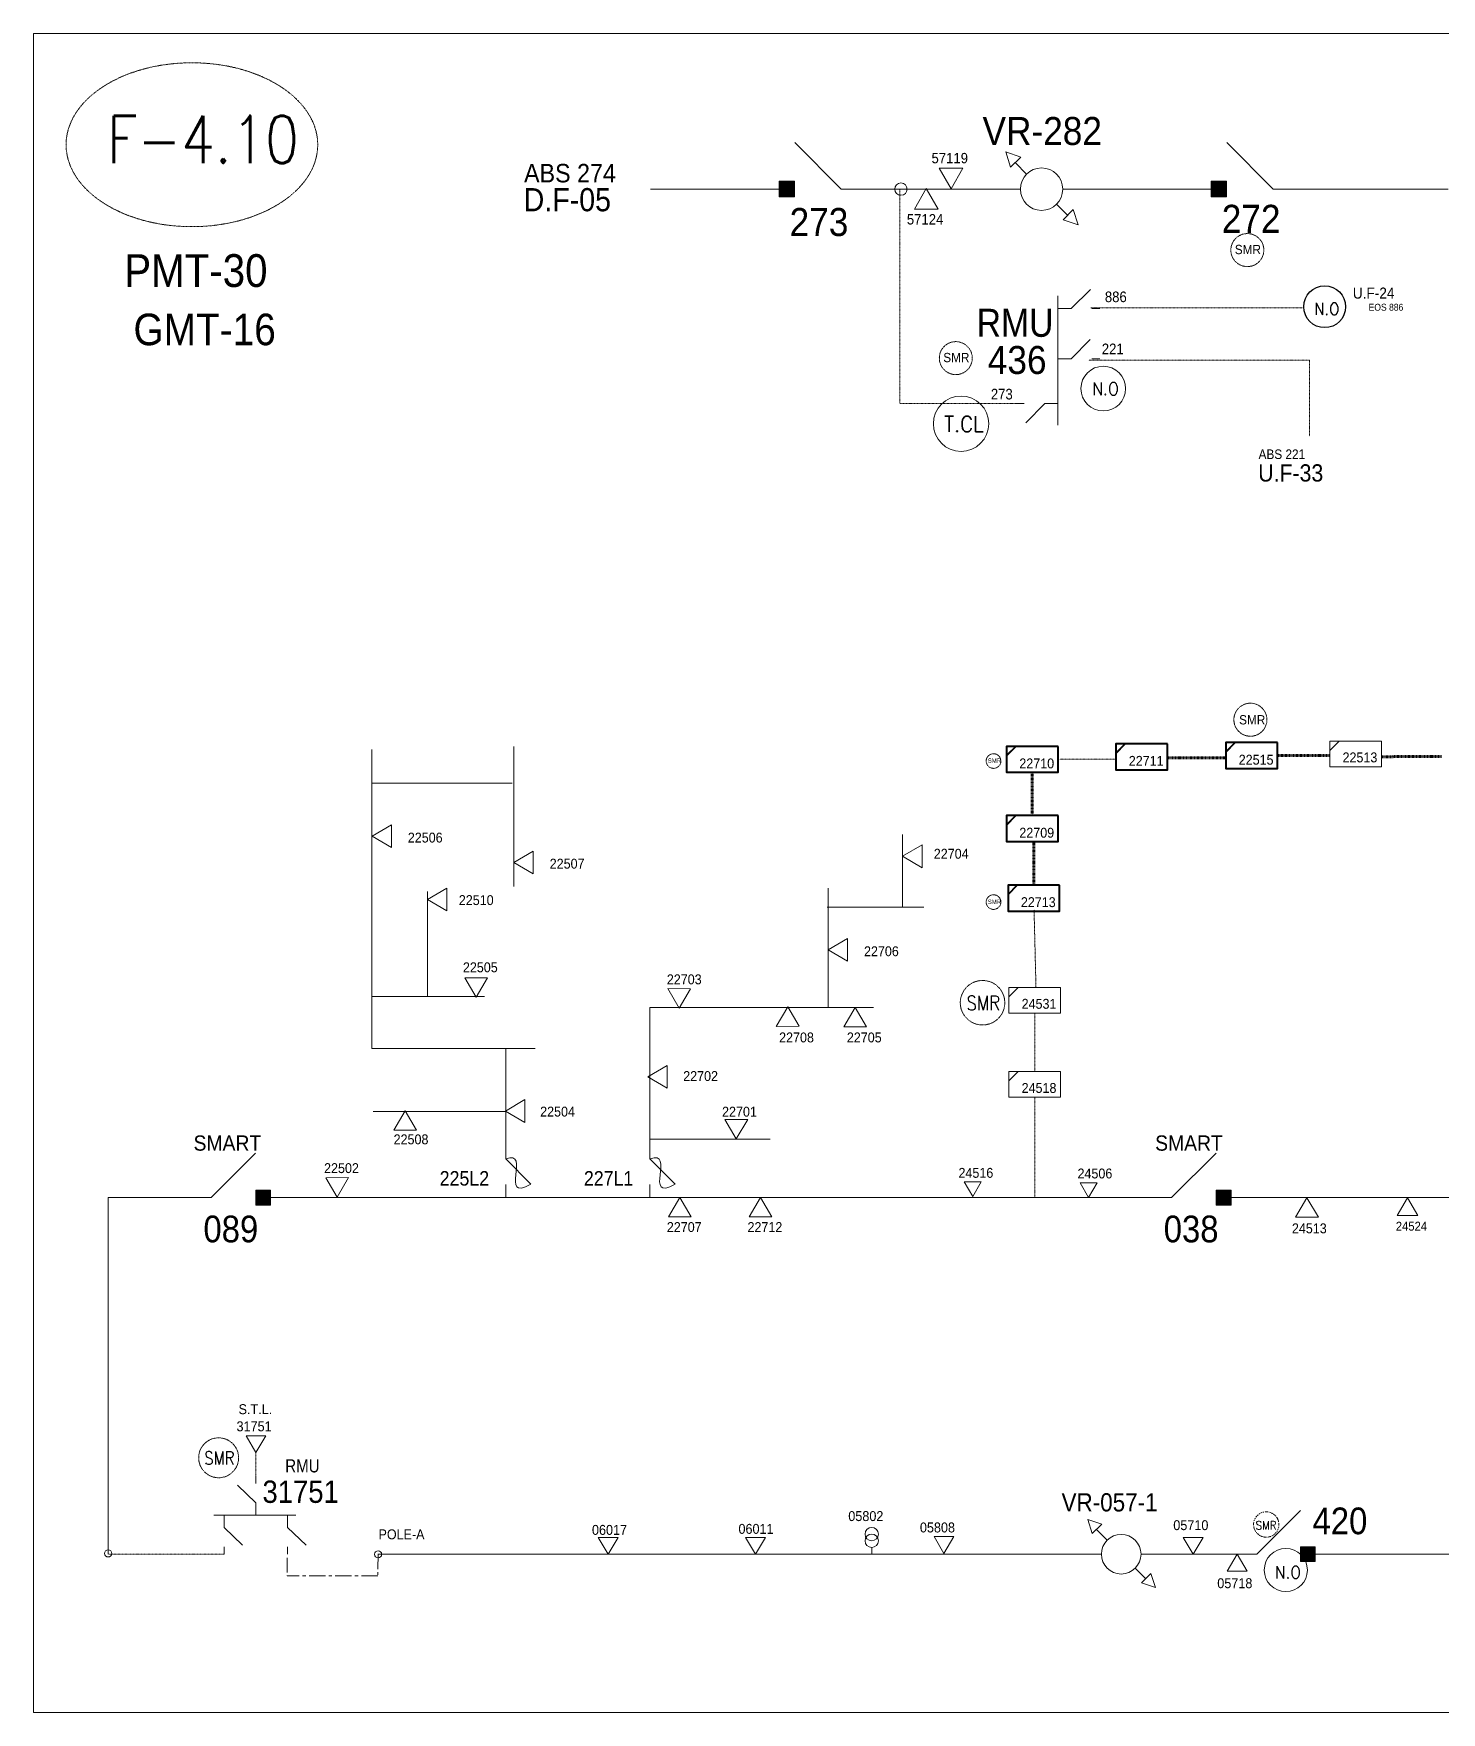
# Model space of a CAD drawing. Header units: metres. Extents: x 65984 to 144644, y -19036 to 23726.
# Drawn here: x 108281 to 109382, y 1726 to 3039 of the extents above; entities that cross this region are included whole.
import ezdxf
from ezdxf.enums import TextEntityAlignment as Align

# ---------------------------------------------------------------- set-up
doc = ezdxf.new("R2010")
doc.units = ezdxf.units.M
doc.header["$MEASUREMENT"] = 0
for name, pattern in [('( Center )', [2, 1.25, -0.25, 0.25, -0.25]), ('DGN Style 3', [0.013877, 0, -0.013877]), ('DGN Style 4', [1.6, 0.8, -0.4, 0, -0.4])]:
    doc.linetypes.add(name, pattern=pattern)
doc.layers.get('0').update_dxf_attribs({"color": 95, "lineweight": 40})
for name, color, linetype, lineweight in [('ABS', 7, 'Continuous', 40), ('ABS NUMBER', 112, 'Continuous', 30), ('d_eos', 111, 'Continuous', 40), ('d_eos no', 121, 'Continuous', 40), ('d_fco', 5, 'Continuous', 40), ('d_fco text', 95, 'Continuous', 40), ('d_oh branch', 94, 'Continuous', 40), ('d_switch', 95, 'Continuous', 40), ('d_tf', 1, 'Continuous', 40), ('d_tf no', 6, 'Continuous', 40), ('d_tf_200', 1, 'Continuous', 40), ('d_ug cable', 95, 'Continuous', 40), ('d_ug main line', 95, 'Continuous', 40), ('d_unit sub', 7, 'Continuous', 40), ('fedr no', 95, 'Continuous', 40), ('Level 37', 7, 'Continuous', 0), ('O H MAIN FEEDER', 4, 'Continuous', 100), ('REGULATOR', 5, 'Continuous', 40), ('SW N O', 114, 'Continuous', 30)]:
    doc.layers.add(name, color=color, linetype=linetype, lineweight=lineweight)
doc.styles.add('NASKHF', font='naskhf.shx', dxfattribs={"height": 8})
doc.styles.add('Style-Arial', font='arial.ttf')
doc.styles.add('Style-ENGINEERING', font='ENGINEERING.shx')
doc.styles.add('Style-msdefault', font='msdefault.shx')
doc.styles.add('Style-simplex', font='simplex.shx')
doc.styles.add('Style-STANDARD', font='STANDARD.shx')

# ---------------------------------------------------------------- blocks, each defined once
blk = doc.blocks.new('ABS2_1_1')
at = {"color": 0, "linetype": 'ByBlock', "lineweight": -2, "ltscale": 500}
for q in [(-29900, 43500), (0, 0)]:
    blk.add_line((0, 13600), q, dxfattribs=at)
at = {"color": 0, "linetype": 'ByBlock', "lineweight": -2, "ltscale": 500, "flags": 128}
for points in [[(5000, 43600), (-5000, 43600), (-5000, 53600), (5000, 53600)], [(3791, 49653), (3791, 49653), (3791, 49653)]]:
    blk.add_lwpolyline(points, close=True, dxfattribs=at)
at = {"color": 0, "linetype": 'ByBlock', "lineweight": -2, "ltscale": 500}
for points in [[(5000, 43600), (-5000, 43600), (5000, 53600), (-5000, 53600)], [(3791, 49653), (3791, 49653), (3791, 49653)]]:
    blk.add_solid(points, dxfattribs=at)
blk = doc.blocks.new('*U3025')
at = {"layer": 'REGULATOR', "color": 5, "linetype": 'Continuous', "lineweight": 13}
for p, q in [((24, 25.1), (13.4, 14.5)), ((-14.9, -13.7), (-25.5, -24.4))]:
    blk.add_line(p, q, dxfattribs=at)
at = {"layer": 'REGULATOR', "color": 5, "linetype": 'Continuous', "lineweight": 13, "flags": 128}
for points in [[(29.5, 20), (34.4, 34.3), (20.1, 29.6)], [(-29.6, -20), (-34.4, -34.3), (-20.1, -29.5)]]:
    blk.add_lwpolyline(points, close=True, dxfattribs=at)
at = {"layer": 'REGULATOR', "color": 5, "linetype": 'Continuous', "lineweight": 13}
blk.add_circle((-0.8, 0.4), 20, dxfattribs=at)
blk = doc.blocks.new('*U1012')
at = {"layer": 'd_fco', "color": 7, "linetype": 'Continuous', "lineweight": 13}
blk.add_line((-4.6, 4.21), (-10.13, 4.21), dxfattribs=at)
at = {"layer": 'd_fco', "color": 7, "linetype": 'Continuous', "lineweight": 13, "flags": 128}
blk.add_lwpolyline([(13.02, 4.21), (7.07, 4.21), (-4.4, -7.26)], dxfattribs=at)
at = {"layer": 'd_fco', "color": 7, "linetype": 'Continuous', "lineweight": 13}
blk.add_open_spline([(-4.4, -7.26), (-13, 7.69), (11.58, -7.67), (7.07, 4.21)], degree=3, dxfattribs=at)
blk = doc.blocks.new('TF_8')
at = {"color": 0, "linetype": 'ByBlock', "lineweight": -2}
blk.add_line((6.3, 4.95), (9.9, 1.35), dxfattribs=at)
blk.add_3dface([(-10.1, 4.95), (9.9, 4.95), (9.9, -5.05), (-10.1, -5.05)], dxfattribs=at)
blk = doc.blocks.new('*U3546')
at = {"layer": 'd_unit sub', "color": 5, "linetype": 'Continuous', "lineweight": 13, "extrusion": (0, 0, -1), "flags": 128}
blk.add_lwpolyline([(-20, 10), (-20, 2.7), (-12.8, 10)], close=True, dxfattribs=at)
at = {"layer": 'd_unit sub', "color": 5, "linetype": 'Continuous', "lineweight": 13, "extrusion": (0, 0, -1), "xscale": 2, "yscale": -2, "zscale": 0.88457116945601, "rotation": 180}
blk.add_blockref('TF_8', (-0.2, 0.1), dxfattribs=at)
blk = doc.blocks.new('TRA1_1484')
at = {"layer": 'd_tf', "color": 5, "linetype": 'Continuous', "lineweight": 13, "ltscale": 0.000892309, "extrusion": (0, 0, -1), "flags": 128}
blk.add_lwpolyline([(-10, -17), (0, 0), (10, -17)], close=True, dxfattribs=at)
blk = doc.blocks.new('TRA1_1483')
at = {"layer": 'd_tf', "color": 5, "linetype": 'Continuous', "lineweight": 13, "ltscale": 0.000892309, "xscale": 1.000046566088347, "yscale": 1.000046566088347, "zscale": 1.000046566088347, "rotation": 180.0000042736749}
blk.add_blockref('TRA1_1484', (0, 0), dxfattribs=at)
blk = doc.blocks.new('TRA1_1486')
at = {"layer": 'd_tf', "color": 5, "linetype": 'Continuous', "lineweight": 13, "ltscale": 0.000892309, "extrusion": (0, 0, -1), "flags": 128}
blk.add_lwpolyline([(-10, -17), (0, 0), (10, -17)], close=True, dxfattribs=at)
blk = doc.blocks.new('TRA1_1485')
at = {"layer": 'd_tf', "color": 5, "linetype": 'Continuous', "lineweight": 13, "ltscale": 0.000892309, "xscale": 1.000046566088347, "yscale": 1.000046566088347, "zscale": 1.000046566088347, "rotation": 180.0000042736749}
blk.add_blockref('TRA1_1486', (0, 0), dxfattribs=at)
blk = doc.blocks.new('TRA1_1488')
at = {"layer": 'd_tf', "color": 5, "linetype": 'Continuous', "lineweight": 13, "ltscale": 0.000892309, "extrusion": (0, 0, -1), "flags": 128}
blk.add_lwpolyline([(-10, -16.9), (0, 0.1), (10, -16.9)], close=True, dxfattribs=at)
blk = doc.blocks.new('TRA1_1487')
at = {"layer": 'd_tf', "color": 5, "linetype": 'Continuous', "lineweight": 13, "ltscale": 0.000892309, "xscale": 1.000046566088346, "yscale": 1.000046566088346, "zscale": 1.000046566088346, "rotation": 180.0000042736749}
blk.add_blockref('TRA1_1488', (0, 0), dxfattribs=at)
blk = doc.blocks.new('TRA1_1490')
at = {"layer": 'd_tf', "color": 5, "linetype": 'Continuous', "lineweight": 13, "ltscale": 0.000892309, "flags": 128}
blk.add_lwpolyline([(10, -17), (0, 0), (-10, -17)], close=True, dxfattribs=at)
blk = doc.blocks.new('TRA1_1489')
at = {"layer": 'd_tf', "color": 5, "linetype": 'Continuous', "lineweight": 13, "ltscale": 0.000892309, "xscale": 1.000046566088346, "yscale": 1.000046566088346, "zscale": 1.000046566088346, "rotation": 180.0000042736749}
blk.add_blockref('TRA1_1490', (0, 0), dxfattribs=at)
blk = doc.blocks.new('TRA1_1491')
at = {"layer": 'd_tf', "color": 5, "linetype": 'Continuous', "lineweight": 13, "ltscale": 0.000892309, "extrusion": (0, 0, -1), "flags": 128}
blk.add_lwpolyline([(5.05, 8.63), (-4.95, 8.64), (0, 0)], close=True, dxfattribs=at)
blk = doc.blocks.new('*U3556')
at = {"layer": 'd_unit sub', "color": 2, "linetype": 'Continuous', "lineweight": 13, "extrusion": (0, 0, -1), "flags": 128}
blk.add_lwpolyline([(-20, 10), (-20, 2.7), (-12.8, 10)], close=True, dxfattribs=at)
at = {"layer": 'd_unit sub', "color": 2, "linetype": 'Continuous', "lineweight": 13, "extrusion": (0, 0, -1), "xscale": 2, "yscale": -2, "zscale": 0.88457116945601, "rotation": 180}
blk.add_blockref('TF_8', (-0.2, 0.1), dxfattribs=at)
blk = doc.blocks.new('*U3557')
at = {"layer": 'd_unit sub', "color": 2, "linetype": 'Continuous', "lineweight": 40, "extrusion": (0, 0, -1), "flags": 128}
blk.add_lwpolyline([(-20, 10), (-20, 2.7), (-12.8, 10)], close=True, dxfattribs=at)
at = {"layer": 'd_unit sub', "color": 2, "linetype": 'Continuous', "lineweight": 40, "extrusion": (0, 0, -1), "xscale": 2, "yscale": -2, "zscale": 0.88457116945601, "rotation": 180}
blk.add_blockref('TF_8', (-0.2, 0.1), dxfattribs=at)
blk = doc.blocks.new('TRA1_1493')
at = {"layer": 'd_tf', "color": 5, "linetype": 'Continuous', "lineweight": 0, "ltscale": 0.000892309, "extrusion": (0, 0, -1), "flags": 128}
blk.add_lwpolyline([(-10, -17), (0, 0), (10, -17)], close=True, dxfattribs=at)
blk = doc.blocks.new('TRA1_1492')
at = {"layer": 'd_tf', "color": 5, "linetype": 'Continuous', "lineweight": 0, "ltscale": 0.000892309, "xscale": 1.000046566088347, "yscale": 1.000046566088347, "zscale": 1.000046566088347, "rotation": 180.0000042736749}
blk.add_blockref('TRA1_1493', (0, 0), dxfattribs=at)
blk = doc.blocks.new('*U3560')
at = {"layer": 'd_unit sub', "color": 5, "linetype": 'Continuous', "lineweight": 40, "extrusion": (0, 0, -1), "flags": 128}
blk.add_lwpolyline([(-20, 10), (-20, 2.7), (-12.8, 10)], close=True, dxfattribs=at)
at = {"layer": 'd_unit sub', "color": 5, "linetype": 'Continuous', "lineweight": 40, "extrusion": (0, 0, -1), "xscale": 2, "yscale": -2, "zscale": 0.88457116945601, "rotation": 180}
blk.add_blockref('TF_8', (-0.2, 0.1), dxfattribs=at)
blk = doc.blocks.new('*U3561')
at = {"layer": 'd_unit sub', "color": 2, "linetype": 'Continuous', "lineweight": 40, "extrusion": (0, 0, -1), "flags": 128}
blk.add_lwpolyline([(-20, 10), (-20, 2.7), (-12.8, 10)], close=True, dxfattribs=at)
at = {"layer": 'd_unit sub', "color": 2, "linetype": 'Continuous', "lineweight": 40, "extrusion": (0, 0, -1), "xscale": 2, "yscale": -2, "zscale": 0.88457116945601, "rotation": 180}
blk.add_blockref('TF_8', (-0.2, 0.1), dxfattribs=at)
blk = doc.blocks.new('TFU_91')
at = {"layer": 'd_tf_200', "color": 5, "linetype": 'Continuous', "lineweight": 13}
blk.add_line((0, 10), (0, 0), dxfattribs=at)
for centre in [(0, 30), (0, 20)]:
    blk.add_circle(centre, 10, dxfattribs=at)
blk = doc.blocks.new('TRA1_1495')
at = {"layer": 'd_tf', "color": 5, "linetype": 'Continuous', "lineweight": 13, "ltscale": 0.00077777, "extrusion": (0, 0, -1), "flags": 128}
blk.add_lwpolyline([(-10, -17), (0, 0), (10, -17)], close=True, dxfattribs=at)
blk = doc.blocks.new('TRA1_1494')
at = {"layer": 'd_tf', "color": 5, "linetype": 'Continuous', "lineweight": 13, "ltscale": 0.00077777, "xscale": 1.000046566207834, "yscale": 1.000046566207834, "zscale": 1.000046566207834, "rotation": 180}
blk.add_blockref('TRA1_1495', (0, 0), dxfattribs=at)
blk = doc.blocks.new('TRA1_1497')
at = {"layer": 'd_tf', "color": 5, "linetype": 'Continuous', "lineweight": 13, "ltscale": 0.000778114, "flags": 128}
blk.add_lwpolyline([(10.1, -17), (0.1, 0), (-9.9, -17)], close=True, dxfattribs=at)
blk = doc.blocks.new('TRA1_1496')
at = {"layer": 'd_tf', "color": 5, "linetype": 'Continuous', "lineweight": 13, "ltscale": 0.000778114, "xscale": 1.000046566207833, "yscale": 1.000046566207833, "zscale": 1.000046566207833, "rotation": 180}
blk.add_blockref('TRA1_1497', (0, 0), dxfattribs=at)
blk = doc.blocks.new('*U3567')
at = {"layer": 'REGULATOR', "color": 5, "linetype": 'Continuous', "lineweight": 13}
for p, q in [((-9.52, 9.06), (-5.51, 5.05)), ((5.19, -5.64), (9.2, -9.65))]:
    blk.add_line(p, q, dxfattribs=at)
at = {"layer": 'REGULATOR', "color": 5, "linetype": 'Continuous', "lineweight": 13, "flags": 128}
for points in [[(-7.57, 11.15), (-12.97, 13), (-11.21, 7.57)], [(7.54, -11.22), (12.95, -13.02), (11.15, -7.61)]]:
    blk.add_lwpolyline(points, close=True, dxfattribs=at)
at = {"layer": 'REGULATOR', "color": 5, "linetype": 'Continuous', "lineweight": 13}
blk.add_circle((-0.16, -0.3), 7.56, dxfattribs=at)
blk = doc.blocks.new('*U3382')
at = {"layer": 'SW N O', "color": 3, "lineweight": 13}
blk.add_circle((0, 0), 16.8, dxfattribs=at)
at = {"layer": 'SW N O', "color": 3, "lineweight": 13, "insert": (1.7, -1.8), "char_height": 9.6, "attachment_point": 5, "line_spacing_factor": 0.6, "style": 'Style-STANDARD'}
blk.add_mtext('N.O', dxfattribs=at)
blk = doc.blocks.new('*U1280')
at = {"layer": 'SW N O', "color": 1, "lineweight": 13}
blk.add_circle((0, 0), 16.8, dxfattribs=at)
at = {"layer": 'SW N O', "color": 1, "lineweight": 13, "style": 'Style-STANDARD'}
blk.add_text('T.CL', height=9.6, dxfattribs=at).set_placement((1.7, -0.2), align=Align.MIDDLE_CENTER)
blk = doc.blocks.new('*U1266')
at = {"layer": 'SW N O', "color": 3, "lineweight": 13}
blk.add_circle((0, 0), 16.8, dxfattribs=at)
at = {"layer": 'SW N O', "color": 3, "lineweight": 13, "style": 'Style-STANDARD'}
blk.add_text('N.O', height=9.6, dxfattribs=at).set_placement((1.7, -0.2), align=Align.MIDDLE_CENTER)
blk = doc.blocks.new('*U3529')
at = {"layer": 'SW N O', "color": 3}
blk.add_circle((0, 0), 16.8, dxfattribs=at)
at = {"layer": 'SW N O', "color": 3, "insert": (1.7, -1.8), "char_height": 9.6, "attachment_point": 5, "line_spacing_factor": 0.6, "style": 'Style-STANDARD'}
blk.add_mtext('N.O', dxfattribs=at)
blk = doc.blocks.new('TRA1_1626')
at = {"layer": 'd_tf', "color": 5, "linetype": 'Continuous', "lineweight": 0, "ltscale": 0.000803078, "extrusion": (0, 0, -1), "flags": 128}
blk.add_lwpolyline([(-10, -17), (0, 0), (10, -17)], close=True, dxfattribs=at)
blk = doc.blocks.new('TRA1_1625')
at = {"layer": 'd_tf', "color": 5, "linetype": 'Continuous', "lineweight": 0, "ltscale": 0.000803078, "xscale": 1.000046566088346, "yscale": 1.000046566088346, "zscale": 1.000046566088346, "rotation": 180.0000042736749}
blk.add_blockref('TRA1_1626', (0, 0), dxfattribs=at)

msp = doc.modelspace()

# ---------------------------------------------------------------- linework, layer by layer
at = {"layer": 'd_eos', "color": 2, "linetype": 'Continuous', "lineweight": 13, "ltscale": 1.398657}
for p, q in [((109092, 2823.9), (109107.3, 2838.8)), ((109081.8, 2833.8), (109081.8, 2732.8)), ((109081.8, 2823.9), (109092, 2823.9)), ((109108.3, 2823.9), (109114.5, 2823.9)), ((109092, 2784.6), (109106.9, 2799.9)), ((109081.8, 2784.6), (109092, 2784.6)), ((109108.3, 2784.6), (109114.5, 2784.6)), ((109055.3, 2749.8), (109049.1, 2749.8)), ((109071.6, 2749.8), (109056.7, 2734.5)), ((109081.8, 2749.8), (109071.6, 2749.8))]:
    msp.add_line(p, q, dxfattribs=at)
at = {"layer": 'd_eos', "color": 2, "linetype": 'Continuous', "lineweight": 13, "ltscale": 1.308001}
for p, q in [((108454.5, 1905.1), (108454.5, 1910.9)), ((108454.5, 1889.9), (108440.1, 1903.8)), ((108485.6, 1880.4), (108421.6, 1880.4)), ((108429.6, 1880.4), (108429.6, 1870.8)), ((108454.5, 1880.4), (108454.5, 1889.9)), ((108479.3, 1880.4), (108479.3, 1870.8)), ((108429.6, 1870.8), (108443.9, 1856.9)), ((108479.3, 1870.8), (108493.7, 1856.9)), ((108429.6, 1855.6), (108429.6, 1849.8)), ((108479.3, 1855.6), (108479.3, 1849.8))]:
    msp.add_line(p, q, dxfattribs=at)
at = {"layer": 'd_oh branch', "color": 5, "linetype": 'Continuous', "lineweight": 13}
for p, q in [((108656.1, 2372), (108656.1, 2481.6)), ((108545.2, 2245.2), (108545.2, 2479.1)), ((108654.9, 2452.7), (108545.2, 2452.7)), ((108960.3, 2355.9), (108960.3, 2412.7)), ((108588.8, 2286), (108588.8, 2368.2)), ((108902.1, 2277.3), (108902.1, 2370.7)), ((108633.3, 2286), (108545.2, 2286)), ((108762.6, 2277.3), (108762.6, 2165.6)), ((108762.6, 2277.3), (108937.6, 2277.3)), ((108545.2, 2245.2), (108672.9, 2245.2)), ((108649.9, 2169), (108649.9, 2245.3)), ((108649.4, 2196.1), (108546.3, 2196.1)), ((108856.7, 2174.3), (108762.6, 2174.3)), ((108339, 1849.8), (108339, 2128.7))]:
    msp.add_line(p, q, dxfattribs=at)
at = {"layer": 'd_oh branch', "color": 5, "linetype": 'Continuous', "lineweight": 13, "flags": 128}
msp.add_lwpolyline([(108901.2, 2355.9), (108977, 2355.9)], dxfattribs=at)
at = {"layer": 'd_tf', "color": 5, "linetype": 'Continuous', "lineweight": 13, "ltscale": 0.000935071, "flags": 128}
msp.add_lwpolyline([(109007.5, 2933.8), (108988.8, 2933.8), (108998.2, 2917.6)], close=True, dxfattribs=at)
at = {"layer": 'd_tf', "color": 5, "linetype": 'Continuous', "lineweight": 0, "ltscale": 0.000935071, "flags": 128}
msp.add_lwpolyline([(108988.2, 2901.6), (108969.5, 2901.6), (108978.8, 2917.8)], close=True, dxfattribs=at)
at = {"layer": 'd_ug cable', "color": 5, "linetype": 'DGN Style 3', "lineweight": 140}
for p, q in [((109212.6, 2472.5), (109167.7, 2472.7)), ((109253.6, 2474.4), (109294.7, 2474.5)), ((109381.7, 2473.6), (109335.1, 2473.5)), ((109061.7, 2461.2), (109061.7, 2427.3)), ((109062.9, 2406.9), (109062.9, 2373))]:
    msp.add_line(p, q, dxfattribs=at)
at = {"layer": 'd_ug cable', "color": 5, "linetype": 'DGN Style 3', "lineweight": 13}
for p, q in [((109064.6, 2293.1), (109063.1, 2353.7)), ((109063.6, 2227.3), (109063.6, 2272.8)), ((109063.6, 2128.7), (109063.6, 2207.1)), ((108454.5, 1910.9), (108454.5, 1929.2)), ((108429.6, 1849.8), (108339, 1849.8))]:
    msp.add_line(p, q, dxfattribs=at)
at = {"layer": 'd_ug cable', "color": 5, "linetype": 'DGN Style 3', "lineweight": 13, "flags": 128}
for points in [[(108958.1, 2917.4), (108958.1, 2749.8), (109049.1, 2749.8)], [(109107.4, 2824.5), (109273, 2824.5)], [(109105.9, 2783.7), (109278.6, 2783.7)], [(109105.9, 2783.7), (109278.6, 2783.7)], [(109278.6, 2783.7), (109278.6, 2724.1)], [(109083, 2471.6), (109126.4, 2471.6)]]:
    msp.add_lwpolyline(points, dxfattribs=at)
at = {"layer": 'd_ug cable', "color": 2, "linetype": 'DGN Style 3', "lineweight": 13}
for centre, radius in [((109229.9, 2869.7), 12.9), ((109001.9, 2785.2), 12.9), ((109232.3, 2502.4), 12.9), ((109031.4, 2470.1), 5.73), ((109031.4, 2359.8), 5.73), ((109022.8, 2281.1), 17.4), ((108425.3, 1925.2), 15.6)]:
    msp.add_circle(centre, radius, dxfattribs=at)
at = {"layer": 'd_ug cable', "color": 2, "linetype": 'DGN Style 4', "lineweight": 13}
msp.add_circle((109244.7, 1873), 9.93, dxfattribs=at)
at = {"layer": 'd_ug main line', "color": 5, "linetype": '( Center )', "lineweight": 13, "ltscale": 9.220781, "flags": 128}
for points in [[(108479, 1846.9), (108479, 1833)], [(108550, 1849.7), (108549.8, 1833)]]:
    msp.add_lwpolyline(points, dxfattribs=at)
at = {"layer": 'd_ug main line', "color": 5, "linetype": '( Center )', "lineweight": 13, "ltscale": 10.245312, "flags": 128}
msp.add_lwpolyline([(108549.8, 1833), (108479, 1833)], dxfattribs=at)
at = {"layer": 'fedr no', "color": 82, "linetype": 'DGN Style 3', "lineweight": 13, "true_color": 0x1dc70e}
msp.add_ellipse((108404.4, 2952.1), major_axis=(98.4, 0), ratio=0.651175, dxfattribs=at)
at = {"layer": 'O H MAIN FEEDER', "color": 5, "lineweight": 13, "ltscale": 1.041825}
for p, q in [((108403.7, 2128.7), (108339, 2128.7)), ((109154.9, 2128.7), (108466, 2128.7))]:
    msp.add_line(p, q, dxfattribs=at)
at = {"layer": 'O H MAIN FEEDER', "color": 5, "lineweight": 13, "ltscale": 1.020989}
for p, q in [((108549.8, 1849.8), (109116, 1849.8)), ((109147.1, 1849.8), (109225.1, 1849.8))]:
    msp.add_line(p, q, dxfattribs=at)
at = {"layer": 'O H MAIN FEEDER', "color": 94, "lineweight": 13, "ltscale": 1.020989}
msp.add_line((109283, 1849.8), (109402.9, 1849.8), dxfattribs=at)
at = {"layer": 'O H MAIN FEEDER', "color": 140, "lineweight": 13, "ltscale": 0.861012, "flags": 128}
msp.add_lwpolyline([(110090.4, 3039), (108280.6, 3039), (108280.6, 1726.1), (110090.4, 1726.1)], close=True, dxfattribs=at)
at = {"layer": 'O H MAIN FEEDER', "color": 251, "lineweight": 13, "ltscale": 1.091752, "flags": 128}
msp.add_lwpolyline([(108763.2, 2917.4), (108863.6, 2917.4)], dxfattribs=at)
at = {"layer": 'O H MAIN FEEDER', "color": 5, "lineweight": 13, "ltscale": 1.091752, "flags": 128}
for points in [[(108928.9, 2917.4), (109052.4, 2917.4)], [(109085.5, 2917.4), (109201.5, 2917.4)], [(109266.5, 2917.4), (109386.9, 2917.4)]]:
    msp.add_lwpolyline(points, dxfattribs=at)
at = {"layer": 'O H MAIN FEEDER', "color": 94, "lineweight": 13, "ltscale": 1.041825, "flags": 128}
msp.add_lwpolyline([(108487.7, 2128.7), (108466, 2128.7)], dxfattribs=at)
at = {"layer": 'O H MAIN FEEDER', "color": 5, "lineweight": 13, "ltscale": 1.041825, "flags": 128}
msp.add_lwpolyline([(109473.1, 2128.7), (109217.1, 2128.7)], dxfattribs=at)
at = {"layer": 'O H MAIN FEEDER', "color": 5, "lineweight": 13, "ltscale": 1.069917}
msp.add_circle((108959, 2917.4), 4.83, dxfattribs=at)
at = {"layer": 'O H MAIN FEEDER', "color": 94, "lineweight": 13, "ltscale": 1.041825}
msp.add_circle((108338.9, 1850.4), 2.79, dxfattribs=at)
at = {"layer": 'O H MAIN FEEDER', "color": 5, "lineweight": 13, "ltscale": 1.041825}
msp.add_circle((108550, 1849.7), 2.79, dxfattribs=at)

# ---------------------------------------------------------------- block references
at = {"layer": 'ABS', "color": 2, "linetype": 'Continuous', "lineweight": 13, "ltscale": 1.817441, "xscale": 0.001217687154590533, "yscale": -0.001217687154590534, "zscale": 0.0008063912973775672, "rotation": 270.0000000000002}
for p in [(108928.9, 2917.4), (109266.8, 2917.4)]:
    msp.add_blockref('ABS2_1_1', p, dxfattribs=at)
at = {"layer": 'ABS', "color": 2, "linetype": 'Continuous', "lineweight": 13, "ltscale": 1.734327, "xscale": 0.001162000688553059, "yscale": 0.001162000688553059, "zscale": 0.0007695139422826698, "rotation": 269.9999999999998}
for p in [(108403.7, 2128.7), (109154.9, 2128.7)]:
    msp.add_blockref('ABS2_1_1', p, dxfattribs=at)
at = {"layer": 'ABS', "color": 2, "linetype": 'Continuous', "lineweight": 13, "ltscale": 1.699641, "xscale": 0.001138760674781998, "yscale": 0.001138760674781998, "zscale": 0.0007541236634370165, "rotation": 269.9999999999997}
msp.add_blockref('ABS2_1_1', (109221.9, 1849.8), dxfattribs=at)
at = {"layer": 'd_fco', "color": 7, "linetype": 'Continuous', "lineweight": 13, "xscale": 1.720724900334621, "yscale": 1.720724900334621, "zscale": 1.720724900334621, "rotation": 89.9999999995591}
for p in [(108657.1, 2146.8), (108769.9, 2146.8)]:
    msp.add_blockref('*U1012', p, dxfattribs=at)
at = {"layer": 'd_tf', "color": 5, "linetype": 'Continuous', "lineweight": 13, "ltscale": 0.000892309, "extrusion": (0, 0, -1)}
for name, p, xscale, yscale, zscale, rotation in [('TRA1_1483', (-108545.3, 2411.4), 0.8923098329434166, 0.8923098329434166, 0.8923098329434166, 90), ('TRA1_1483', (-108656.1, 2390.8), 0.8923098329434166, 0.8923098329434166, 0.8923098329434166, 90), ('TRA1_1485', (-108588.6, 2361.8), 0.8923098329434166, 0.8923098329434166, 0.8923098329434166, 90), ('TRA1_1489', (-108870.4, 2277.8), 0.8923098329434171, 0.8923098329434171, 0.8923098329434171, 179.9082192556203), ('TRA1_1489', (-108923.1, 2277.3), 0.8923098329434171, 0.8923098329434171, 0.8923098329434171, 179.9082192556203), ('TRA1_1483', (-108760.9, 2223.1), 0.8923098329434166, 0.8923098329434166, 0.8923098329434166, 90), ('TRA1_1483', (-108571.2, 2196.6), 0.8923098329434166, 0.8923098329434166, 0.8923098329434166, 180), ('TRA1_1483', (-108649.7, 2196.4), 0.8923098329434166, 0.8923098329434166, 0.8923098329434166, 90), ('TRA1_1487', (-108518, 2129.2), 0.8923098329434171, 0.8923098329434171, 0.8923098329434171, 359.9082192556203), ('TRA1_1491', (-109015.1, 2129.5), 1.33846058762768, 1.33846058762768, 1.33846058762768, 359.908396840603), ('TRA1_1491', (-109105.8, 2128.7), 1.33846058762768, 1.33846058762768, 1.33846058762768, 359.908396840603), ('TRA1_1483', (-108786.1, 2128.7), 0.8923098329434166, 0.8923098329434166, 0.8923098329434166, 180.0000000000429), ('TRA1_1483', (-108849.2, 2128.7), 0.8923098329434166, 0.8923098329434166, 0.8923098329434166, 180.0000000000429)]:
    msp.add_blockref(name, p, dxfattribs=dict(at, xscale=xscale, yscale=yscale, zscale=zscale, rotation=rotation))
at = {"layer": 'd_tf', "color": 5, "linetype": 'Continuous', "lineweight": 13, "ltscale": 0.000892309, "xscale": 0.892309832943417, "yscale": 0.892309832943417, "zscale": 0.892309832943417}
for p, rotation in [((108960.3, 2395.6), 269.9082192556203), ((108902.1, 2322.5), 269.9082192556203), ((108785.5, 2276.9), 359.9082192556203), ((108830.2, 2174.6), 359.9082192556203)]:
    msp.add_blockref('TRA1_1489', p, dxfattribs=dict(at, rotation=rotation))
at = {"layer": 'd_tf', "color": 5, "linetype": 'Continuous', "lineweight": 13, "ltscale": 0.000892309, "xscale": 0.8923098329434167, "yscale": 0.8923098329434167, "zscale": 0.8923098329434167}
msp.add_blockref('TRA1_1483', (108626.7, 2285.5), dxfattribs=at)
at = {"layer": 'd_tf', "color": 5, "linetype": 'Continuous', "lineweight": 0, "ltscale": 0.000892309, "extrusion": (0, 0, -1), "xscale": 0.8923098329434166, "yscale": 0.8923098329434166, "zscale": 0.8923098329434166, "rotation": 179.9082192556203}
msp.add_blockref('TRA1_1492', (-109276.5, 2128.6), dxfattribs=at)
at = {"layer": 'd_tf', "color": 5, "linetype": 'Continuous', "lineweight": 0, "ltscale": 0.000803078, "extrusion": (0, 0, -1), "xscale": 0.803078849649075, "yscale": 0.803078849649075, "zscale": 0.803078849649075, "rotation": 179.9082192556203}
msp.add_blockref('TRA1_1625', (-109355.2, 2128.4), dxfattribs=at)
at = {"layer": 'd_tf', "color": 5, "linetype": 'Continuous', "lineweight": 13, "ltscale": 0.00077777, "extrusion": (0, 0, -1), "xscale": 0.7736255999999998, "yscale": 0.7736255999999998, "zscale": 0.7736255999999998}
msp.add_blockref('TRA1_1494', (-108454.5, 1929.2), dxfattribs=at)
at = {"layer": 'd_tf', "color": 5, "linetype": 'Continuous', "lineweight": 13, "ltscale": 0.000778114, "xscale": 0.7736256000000001, "yscale": 0.7736256000000001, "zscale": 0.7736256000000001, "rotation": 359.9999999999999}
for p in [(108730.1, 1849.8), (108845.3, 1849.8), (108992.7, 1850.4), (109187.6, 1849.8)]:
    msp.add_blockref('TRA1_1496', p, dxfattribs=at)
at = {"layer": 'd_tf', "color": 5, "linetype": 'Continuous', "lineweight": 13, "ltscale": 0.000778114, "extrusion": (0, 0, -1), "xscale": 0.7736256000000001, "yscale": 0.7736256000000001, "zscale": 0.7736256000000001, "rotation": 180}
msp.add_blockref('TRA1_1496', (-109222, 1849.8), dxfattribs=at)
at = {"layer": 'd_tf_200', "color": 5, "linetype": 'Continuous', "lineweight": 13, "xscale": 0.5227200000000001, "yscale": 0.5227200000000001, "zscale": 0.5227200000000001, "rotation": 359.9999999999999}
msp.add_blockref('TFU_91', (108936.1, 1849.8), dxfattribs=at)
at = {"layer": 'd_unit sub', "color": 2, "linetype": 'Continuous', "lineweight": 40, "extrusion": (0, 0, -1), "xscale": 1.008747197419559, "yscale": 1.008747197419559, "zscale": 1.008747197419559}
for name, p in [('*U3557', (-109061.7, 2471.5)), ('*U3557', (-109233.3, 2474.4)), ('*U3561', (-109062.9, 2362.9))]:
    msp.add_blockref(name, p, dxfattribs=at)
at = {"layer": 'd_unit sub', "color": 5, "linetype": 'Continuous', "lineweight": 40, "extrusion": (0, 0, -1), "xscale": 1.008747197419559, "yscale": 1.008747197419559, "zscale": 1.008747197419559}
for p in [(-109147.3, 2473.4), (-109061.7, 2417.3)]:
    msp.add_blockref('*U3560', p, dxfattribs=at)
at = {"layer": 'd_unit sub', "color": 5, "linetype": 'Continuous', "lineweight": 13, "extrusion": (0, 0, -1), "xscale": 1.008747197419559, "yscale": 1.008747197419559, "zscale": 1.008747197419559}
for p in [(-109314.6, 2475.6), (-109063.6, 2217.2)]:
    msp.add_blockref('*U3546', p, dxfattribs=at)
at = {"layer": 'd_unit sub', "color": 2, "linetype": 'Continuous', "lineweight": 13, "extrusion": (0, 0, -1), "xscale": 1.008747197419559, "yscale": 1.008747197419559, "zscale": 1.008747197419559}
msp.add_blockref('*U3556', (-109063.6, 2282.9), dxfattribs=at)
at = {"layer": 'REGULATOR', "color": 5, "linetype": 'Continuous', "lineweight": 13, "xscale": 0.8283252781804271, "yscale": 0.8283252781804271, "zscale": 0.8283252781804271, "rotation": 90.00000000000001}
msp.add_blockref('*U3025', (109069.3, 2918), dxfattribs=at)
at = {"layer": 'REGULATOR', "color": 5, "linetype": 'Continuous', "lineweight": 13, "xscale": 2.0490624, "yscale": 2.0490624, "zscale": 2.0490624}
msp.add_blockref('*U3567', (109131.6, 1850.4), dxfattribs=at)
at = {"layer": 'SW N O', "color": 3, "xscale": 0.974530094176114, "yscale": 0.974530094176114, "zscale": 0.974530094176114}
msp.add_blockref('*U3529', (109290.4, 2825.4), dxfattribs=at)
at = {"layer": 'SW N O', "color": 3, "lineweight": 13}
for name, p, xscale, yscale, zscale in [('*U1266', (109117.2, 2761.4), 1.039960699397221, 1.039960699397221, 1.039960699397221), ('*U3382', (109260, 1837.4), 1.004437952607518, 1.004437952607518, 1.004437952607518)]:
    msp.add_blockref(name, p, dxfattribs=dict(at, xscale=xscale, yscale=yscale, zscale=zscale))
at = {"layer": 'SW N O', "color": 1, "lineweight": 13, "xscale": 1.290637164372148, "yscale": 1.290637164372148, "zscale": 1.290637164372148, "rotation": 359.9999999999999}
msp.add_blockref('*U1280', (109006, 2733.9), dxfattribs=at)

# ---------------------------------------------------------------- texts
at = {"layer": 'ABS NUMBER', "color": 7, "lineweight": 13, "style": 'Style-Arial'}
for s, height, width, p in [('VR-282', 21.91, 0.9, (109022.8, 2973.8)), ('ABS 274', 14.47, 0.9, (108664.2, 2937.1)), ('VR-057-1', 14.28, 0.88, (109084.6, 1897.5))]:
    msp.add_text(s, height=height, dxfattribs=dict(at, width=width)).set_placement(p, align=Align.TOP_LEFT)
at = {"layer": 'ABS NUMBER', "color": 2, "lineweight": 13, "style": 'Style-Arial'}
for s, height, width, p in [('273', 21.91, 0.9, (108871.9, 2902.6)), ('272', 21.91, 0.9, (109209.9, 2905.1)), ('420', 20.91, 0.88, (109280.9, 1886.3))]:
    msp.add_text(s, height=height, dxfattribs=dict(at, width=width)).set_placement(p, align=Align.TOP_LEFT)
at = {"layer": 'ABS NUMBER', "color": 2, "lineweight": 13, "style": 'Style-Arial', "width": 0.88}
for s, p in [('089', (108456.3, 2114.6)), ('038', (109207.4, 2114.6))]:
    msp.add_text(s, height=20.91, dxfattribs=at).set_placement(p, align=Align.TOP_RIGHT)
at = {"layer": 'd_eos no', "color": 7, "linetype": 'Continuous', "lineweight": 13, "style": 'Style-Arial', "width": 0.88}
for s, height, p in [('PMT-30', 25.63, (108351.5, 2866.5)), ('GMT-16', 24.7, (108358.7, 2820))]:
    msp.add_text(s, height=height, dxfattribs=at).set_placement(p, align=Align.TOP_LEFT)
at = {"layer": 'd_eos no', "color": 2, "linetype": 'Continuous', "lineweight": 13}
for s, height, style, width, p in [('RMU', 21.91, 'Style-msdefault', 0.9, (109018.2, 2823.8)), ('436', 21.91, 'Style-Arial', 0.9, (109026.9, 2794.7)), ('31751', 17.47, 'Style-Arial', 0.88, (108459.6, 1907.4))]:
    msp.add_text(s, height=height, dxfattribs=dict(at, style=style, width=width)).set_placement(p, align=Align.TOP_LEFT)
at = {"layer": 'd_fco text', "color": 7, "linetype": 'Continuous', "lineweight": 13, "style": 'Style-msdefault', "width": 0.916667}
for s, p in [('225L2', (108598.2, 2149.4)), ('227L1', (108711, 2149.4))]:
    msp.add_text(s, height=11.34, dxfattribs=at).set_placement(p, align=Align.TOP_LEFT)
at = {"layer": 'd_switch', "color": 2, "linetype": 'Continuous', "lineweight": 13, "style": 'Style-ENGINEERING', "width": 0.921053}
for s, height, p in [('D.F-05', 18.14, (108663.9, 2918.2)), ('221', 8.33, (109116.1, 2796.6)), ('273', 8.33, (109029.3, 2761.2)), ('U.F-33', 13.52, (109238.4, 2702.2))]:
    msp.add_text(s, height=height, dxfattribs=at).set_placement(p, align=Align.TOP_LEFT)
msp.add_text('886', height=8.33, dxfattribs=at).set_placement((109135.6, 2837.3), align=Align.TOP_RIGHT)
at = {"layer": 'd_switch', "color": 2, "linetype": 'Continuous', "lineweight": 13, "ltscale": 0.791306, "style": 'Style-ENGINEERING', "width": 0.921053}
msp.add_text('U.F-24', height=8.66, dxfattribs=at).set_placement((109312.4, 2840.4), align=Align.TOP_LEFT)
at = {"layer": 'd_switch', "color": 7, "linetype": 'Continuous', "lineweight": 13, "ltscale": 0.81634, "style": 'Style-ENGINEERING', "width": 0.921053}
msp.add_text('EOS 886', height=5.43, dxfattribs=at).set_placement((109351.9, 2827.7), align=Align.TOP_RIGHT)
at = {"layer": 'd_switch', "color": 7, "linetype": 'Continuous', "lineweight": 13, "style": 'Style-ENGINEERING', "width": 0.921053}
msp.add_text('ABS 221', height=7.49, dxfattribs=at).set_placement((109238.7, 2713.8), align=Align.TOP_LEFT)
at = {"layer": 'd_tf no', "color": 5, "linetype": 'Continuous', "lineweight": 13, "style": 'Style-msdefault'}
for s, height, width, p in [('57119', 8.11, 0.945946, (108982.9, 2945.7)), ('S.T.L.', 7.79, 0.947368, (108440.9, 1967.1)), ('31751', 7.79, 0.947368, (108439.3, 1953.7)), ('05802', 7.79, 0.947368, (108917.8, 1883.5)), ('06017', 7.79, 0.947368, (108717.3, 1872.7)), ('06011', 7.79, 0.947368, (108831.9, 1873.5)), ('05808', 7.79, 0.947368, (108973.8, 1874.6)), ('05710', 7.79, 0.947368, (109172, 1876.4))]:
    msp.add_text(s, height=height, dxfattribs=dict(at, width=width)).set_placement(p, align=Align.TOP_LEFT)
at = {"layer": 'd_tf no', "color": 5, "linetype": 'Continuous', "lineweight": 40, "style": 'Style-msdefault', "width": 0.945946}
msp.add_text('57124', height=8.11, rotation=360, dxfattribs=at).set_placement((108963.6, 2889.7))
at = {"layer": 'd_tf no', "color": 1, "linetype": 'Continuous', "lineweight": 40, "style": 'Style-msdefault', "width": 0.945946}
for p in [(109220.1, 2873.8), (108992.1, 2789.3), (109223.5, 2506)]:
    msp.add_text('SMR', height=7.27, dxfattribs=at).set_placement(p, align=Align.TOP_LEFT)
at = {"layer": 'd_tf no', "color": 2, "linetype": 'Continuous', "lineweight": 40, "style": 'Style-msdefault', "width": 0.945946}
for s, p in [('22710', (109078.8, 2472.1)), ('22515', (109250.4, 2475)), ('22713', (109080, 2363.6))]:
    msp.add_text(s, height=7.74, dxfattribs=at).set_placement(p, align=Align.TOP_RIGHT)
at = {"layer": 'd_tf no', "color": 5, "linetype": 'Continuous', "lineweight": 40, "style": 'Style-msdefault', "width": 0.945946}
for s, height, p in [('22711', 7.74, (109164.4, 2474.1)), ('24513', 7.74, (109292, 2108.5)), ('24524', 6.96, (109370.5, 2109.8))]:
    msp.add_text(s, height=height, dxfattribs=at).set_placement(p, align=Align.TOP_RIGHT)
at = {"layer": 'd_tf no', "color": 5, "linetype": 'Continuous', "lineweight": 13, "style": 'Style-msdefault', "width": 0.945946}
for s, p in [('22513', (109331.6, 2476.8)), ('22506', (108600.5, 2414.1)), ('22507', (108711.5, 2393.7)), ('22510', (108640.4, 2365.2)), ('22706', (108957.3, 2325.2)), ('22708', (108890.9, 2257.8)), ('22705', (108943.9, 2257.8)), ('22702', (108815.9, 2227.6)), ('24518', (109080.6, 2218.3)), ('22504', (108704, 2199.8)), ('22508', (108589.4, 2178.1)), ('22502', (108535, 2155.6)), ('24516', (109031.2, 2151.9)), ('24506', (109124.3, 2151.4)), ('22707', (108803.1, 2109.5)), ('22712', (108866.2, 2109.5)), ('POLE-A', (108586.3, 1869.2))]:
    msp.add_text(s, height=7.74, dxfattribs=at).set_placement(p, align=Align.TOP_RIGHT)
for s, p in [('22704', (109011.9, 2393.7)), ('22505', (108643.6, 2304.9)), ('22703', (108803.1, 2295.5)), ('22701', (108846.3, 2192))]:
    msp.add_text(s, height=7.74, dxfattribs=at).set_placement(p, align=Align.RIGHT)
at = {"layer": 'd_tf no', "color": 2, "linetype": 'Continuous', "lineweight": 13, "style": 'Style-msdefault', "width": 0.945946}
msp.add_text('24531', height=7.74, dxfattribs=at).set_placement((109080.6, 2284.1), align=Align.TOP_RIGHT)
at = {"layer": 'd_tf no', "color": 1, "linetype": 'Continuous', "lineweight": 13, "ltscale": 1.558555, "style": 'Style-simplex', "width": 0.909091}
msp.add_text('SMR', height=6.45, dxfattribs=at).set_placement((109244.6, 1872.4), align=Align.MIDDLE_CENTER)
at = {"layer": 'd_tf no', "color": 5, "linetype": 'Continuous', "lineweight": 13, "style": 'Style-msdefault', "width": 0.947368}
msp.add_text('05718', height=7.79, dxfattribs=at).set_placement((109206.4, 1823.2))
at = {"layer": 'd_tf no', "color": 1, "linetype": 'Continuous', "lineweight": 40, "char_height": 3.409, "attachment_point": 1, "style": 'NASKHF'}
for insert in [(109026.9, 2472.1), (109026.9, 2361.7)]:
    msp.add_mtext('\\Fmsdefault;\\H1x;\\W0.945946;SMR^I', dxfattribs=dict(at, insert=insert))
at = {"layer": 'd_tf no', "color": 5, "linetype": 'Continuous', "lineweight": 40, "insert": (109078.8, 2417.9), "char_height": 7.736, "attachment_point": 3, "style": 'NASKHF'}
msp.add_mtext('\\Fmsdefault;\\H1x;\\W0.945946;22709\\P', dxfattribs=at)
at = {"layer": 'd_tf no', "color": 1, "linetype": 'Continuous', "lineweight": 40, "ltscale": 0.9, "insert": (109023.4, 2280.9), "char_height": 11.363, "attachment_point": 5, "line_spacing_factor": 1.2, "style": 'Style-STANDARD'}
msp.add_mtext('\\H1x;\\W0.909091;SMR\\P', dxfattribs=at)
at = {"layer": 'd_tf no', "color": 2, "linetype": 'Continuous', "lineweight": 40, "char_height": 11.939, "attachment_point": 1, "style": 'NASKHF'}
for insert in [(108405.7, 2177.3), (109157.8, 2177.3)]:
    msp.add_mtext('\\Fmsdefault;\\H1x;\\W0.947368;SMART', dxfattribs=dict(at, insert=insert))
at = {"layer": 'd_tf no', "color": 1, "linetype": 'Continuous', "lineweight": 40, "ltscale": 0.81, "insert": (108425.9, 1925), "char_height": 10.227, "attachment_point": 5, "line_spacing_factor": 1.2, "style": 'Style-STANDARD'}
msp.add_mtext('\\H1x;\\W0.909091;SMR\\P', dxfattribs=at)
at = {"layer": 'fedr no', "color": 6, "linetype": 'Continuous', "lineweight": 13, "style": 'Style-STANDARD', "width": 0.909091}
msp.add_text('F-4.10', height=37.05, dxfattribs=at).set_placement((108413.1, 2956.3), align=Align.MIDDLE_CENTER)
at = {"layer": 'Level 37', "color": 2, "linetype": 'Continuous', "lineweight": 13, "style": 'Style-msdefault', "width": 0.86}
msp.add_text('RMU', height=10.25, dxfattribs=at).set_placement((108477.4, 1924), align=Align.TOP_LEFT)

doc.saveas('drawing.dxf')
